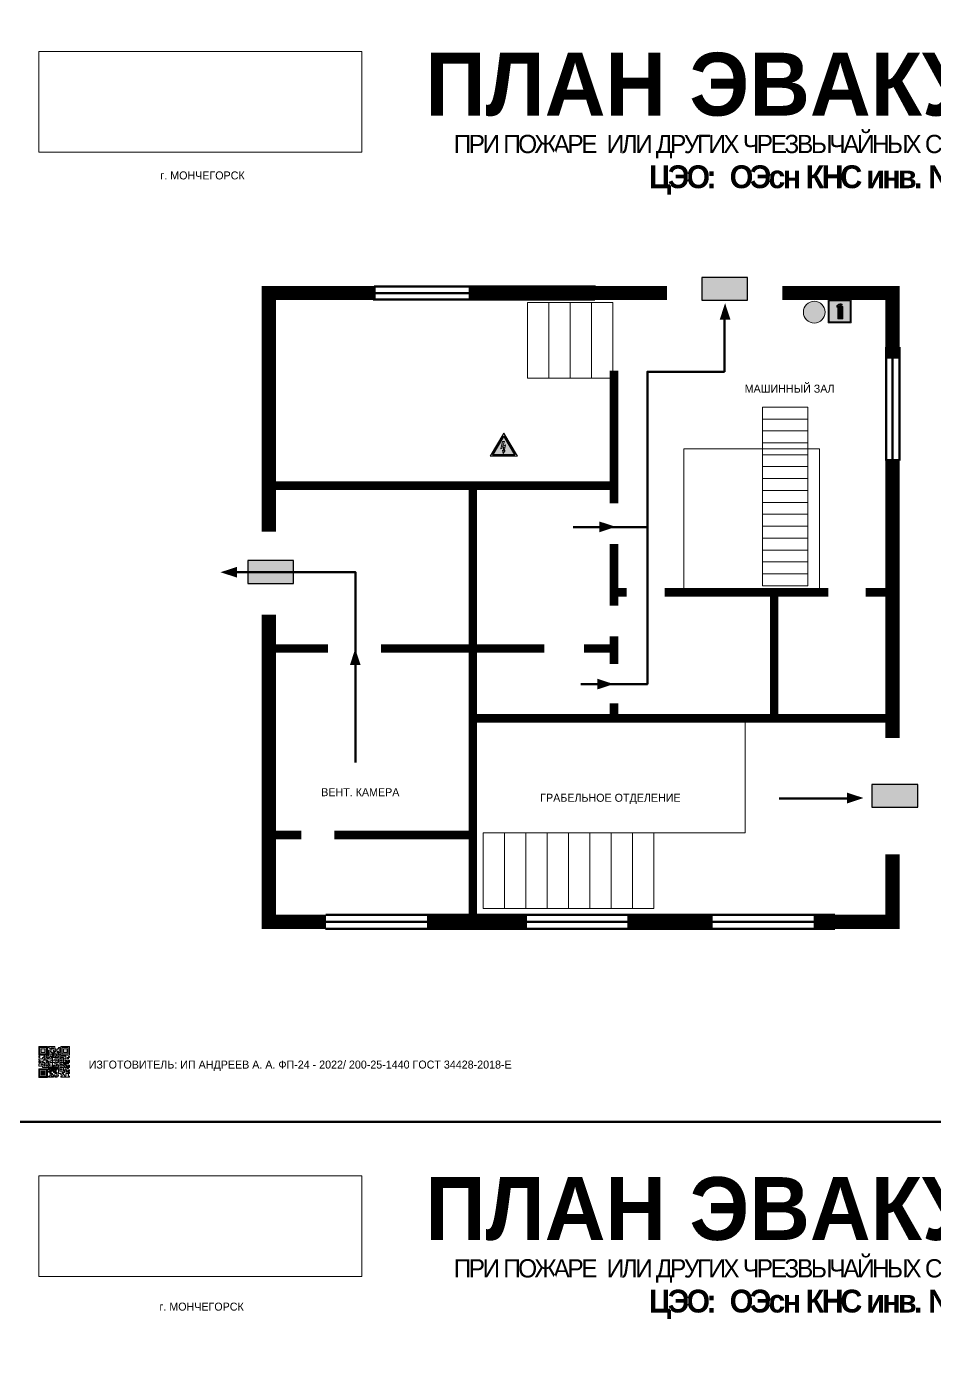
# Model space of a CAD drawing. Header units: millimetres. Extents: x 13114 to 67229, y 22859 to 38520.
# Drawn here: x 21062.5 to 21380.4, y 25382.5 to 25845.2 of the extents above; entities that cross this region are included whole.
import ezdxf

# ---------------------------------------------------------------- set-up
doc = ezdxf.new("R2010")
doc.units = ezdxf.units.MM
doc.layers.add('План_Штампы', color=7, linetype='Continuous')
doc.styles.add('обычный', font='arial.ttf')
picture_1 = doc.add_image_def('image1.jpg', size_in_pixel=(337, 105))

# ---------------------------------------------------------------- blocks, each defined once
blk = doc.blocks.new('QR')
at = {"lineweight": 0}
h = blk.add_hatch(color=256, dxfattribs=at)
h.dxf.hatch_style = 1
h.paths.add_polyline_path([(9241.16, 2687.38), (9242.01, 2687.38), (9242.01, 2687.83), (9241.59, 2687.83), (9241.59, 2688.68), (9239.45, 2688.68), (9239.45, 2688.25), (9239.86, 2688.25), (9239.86, 2687.83), (9240.29, 2687.83), (9240.29, 2688.25), (9241.16, 2688.25), (9241.16, 2687.83), (9240.29, 2687.83), (9240.29, 2687.38), (9239.45, 2687.38), (9239.45, 2685.22), (9238.57, 2685.22), (9238.57, 2684.8), (9239.02, 2684.8), (9239.02, 2684.37), (9238.13, 2684.37), (9238.13, 2683.92), (9239.02, 2683.92), (9239.02, 2683.5), (9239.44, 2683.5), (9239.44, 2682.64), (9239.87, 2682.64), (9239.87, 2682.18), (9239.44, 2682.18), (9239.44, 2682.64), (9238.13, 2682.64), (9238.13, 2681.76), (9237.71, 2681.76), (9237.71, 2682.64), (9238.13, 2682.64), (9238.13, 2683.07), (9237.27, 2683.07), (9237.27, 2683.51), (9237.71, 2683.51), (9237.71, 2684.37), (9238.13, 2684.37), (9238.13, 2685.22), (9237.71, 2685.22), (9237.71, 2684.8), (9237.28, 2684.8), (9237.28, 2684.38), (9235.98, 2684.38), (9235.98, 2683.92), (9236.4, 2683.92), (9236.4, 2683.49), (9236.84, 2683.49), (9236.84, 2683.07), (9236.4, 2683.07), (9236.4, 2682.64), (9235.98, 2682.64), (9235.98, 2681.76), (9237.29, 2681.76), (9237.29, 2681.33), (9239.43, 2681.33), (9239.43, 2681.76), (9240.74, 2681.76), (9240.74, 2683.05), (9239.87, 2683.05), (9239.87, 2683.5), (9240.29, 2683.5), (9240.29, 2683.91), (9240.74, 2683.91), (9240.74, 2684.81), (9240.29, 2684.81), (9240.29, 2684.79), (9240.29, 2684.37), (9239.45, 2684.37), (9239.45, 2684.8), (9239.87, 2684.8), (9239.87, 2685.21), (9240.74, 2685.21), (9240.74, 2686.1), (9240.29, 2686.1), (9240.29, 2685.64), (9239.86, 2685.64), (9239.86, 2686.95), (9240.29, 2686.95), (9240.29, 2686.52), (9240.74, 2686.52), (9240.74, 2686.1), (9241.16, 2686.1), (9241.16, 2686.53), (9241.59, 2686.53), (9241.59, 2686.1), (9242.02, 2686.1), (9242.02, 2685.21), (9241.59, 2685.21), (9241.59, 2686.1), (9241.16, 2686.1), (9241.16, 2685.21), (9240.74, 2685.21), (9240.74, 2684.81), (9242.89, 2684.81), (9242.89, 2685.22), (9242.47, 2685.22), (9242.47, 2686.11), (9242.89, 2686.11), (9242.89, 2686.52), (9242.46, 2686.52), (9242.46, 2686.95), (9242.89, 2686.95), (9242.89, 2686.52), (9243.32, 2686.52), (9243.32, 2688.26), (9242.9, 2688.26), (9242.9, 2687.83), (9242.47, 2687.83), (9242.47, 2687.38), (9242.01, 2687.38), (9242.01, 2686.94), (9241.16, 2686.94)])
h.paths.add_polyline_path([(9239.02, 2682.18), (9239.02, 2681.76), (9238.54, 2681.76), (9238.54, 2682.18)], flags=16)
h.paths.add_polyline_path([(9237.27, 2682.65), (9237.27, 2682.19), (9236.83, 2682.19), (9236.83, 2682.65)], flags=16)
h = blk.add_hatch(color=256, dxfattribs=at)
h.dxf.hatch_style = 1
h.paths.add_polyline_path([(9238.15, 2687.83), (9236.83, 2687.83), (9236.83, 2686.52), (9238.15, 2686.52)], flags=0)
h.paths.add_polyline_path([(9239.01, 2685.65), (9239.01, 2688.68), (9235.98, 2688.68), (9235.98, 2685.65)])
h.paths.add_polyline_path([(9236.41, 2686.1), (9236.41, 2688.26), (9238.56, 2688.26), (9238.56, 2686.1)], flags=16)
h.paths.add_polyline_path([(9236.83, 2686.52), (9236.83, 2687.83), (9238.15, 2687.83), (9238.15, 2686.52)], flags=0)
h = blk.add_hatch(color=256, dxfattribs=at)
h.dxf.hatch_style = 1
h.paths.add_polyline_path([(9238.15, 2686.52), (9238.15, 2687.83), (9236.83, 2687.83), (9236.83, 2686.52)])
h.paths.add_polyline_path([(9245.91, 2686.52), (9245.91, 2687.83), (9244.59, 2687.83), (9244.59, 2686.52)], flags=0)
h.paths.add_polyline_path([(9246.77, 2685.65), (9246.77, 2688.68), (9243.74, 2688.68), (9243.74, 2685.65)])
h.paths.add_polyline_path([(9244.17, 2686.1), (9244.17, 2688.26), (9246.32, 2688.26), (9246.32, 2686.1)], flags=16)
h.paths.add_polyline_path([(9244.59, 2686.52), (9244.59, 2687.83), (9245.91, 2687.83), (9245.91, 2686.52)], flags=0)
h = blk.add_hatch(color=256, dxfattribs=at)
h.dxf.hatch_style = 1
h.paths.add_polyline_path([(9243.32, 2686.11), (9242.89, 2686.11), (9242.89, 2685.64), (9243.32, 2685.64)])
h.paths.add_polyline_path([(9239.02, 2683.07), (9239.02, 2683.5), (9238.56, 2683.5), (9238.56, 2683.07)])
h.paths.add_polyline_path([(9236.4, 2684.8), (9236.4, 2685.22), (9235.98, 2685.22), (9235.98, 2684.8)])
h.paths.add_polyline_path([(9236.4, 2683.07), (9236.4, 2683.49), (9235.98, 2683.49), (9235.98, 2683.07)])
h = blk.add_hatch(color=256, dxfattribs=at)
h.dxf.hatch_style = 1
h.paths.add_polyline_path([(9240.75, 2681.76), (9240.75, 2681.35), (9241.17, 2681.35), (9241.17, 2681.76)])
h.paths.add_polyline_path([(9241.6, 2682.18), (9241.17, 2682.18), (9241.17, 2681.76), (9241.6, 2681.76)])
h.paths.add_polyline_path([(9242.47, 2681.34), (9242.47, 2682.19), (9242.02, 2682.19), (9242.02, 2681.76), (9241.6, 2681.76), (9241.6, 2681.34)])
h.paths.add_polyline_path([(9239.87, 2678.3), (9239.44, 2678.3), (9239.44, 2677.89), (9241.17, 2677.89), (9241.17, 2678.3), (9240.28, 2678.3), (9240.28, 2678.73), (9239.87, 2678.73)])
h.paths.add_polyline_path([(9240.75, 2678.73), (9240.75, 2679.19), (9240.28, 2679.19), (9240.28, 2678.73)])
h.paths.add_polyline_path([(9241.6, 2678.73), (9241.17, 2678.73), (9241.17, 2678.3), (9241.6, 2678.3)])
h.paths.add_polyline_path([(9242.02, 2678.3), (9241.6, 2678.3), (9241.6, 2677.89), (9242.48, 2677.89), (9242.48, 2678.31), (9242.9, 2678.31), (9242.9, 2678.73), (9242.02, 2678.73)])
h.paths.add_polyline_path([(9246.36, 2684.37), (9246.36, 2684.79), (9245.93, 2684.79), (9245.93, 2684.37)])
h.paths.add_polyline_path([(9246.78, 2685.2), (9246.36, 2685.2), (9246.36, 2684.79), (9246.78, 2684.79)])
h.paths.add_polyline_path([(9245.91, 2687.83), (9244.59, 2687.83), (9244.59, 2686.52), (9245.91, 2686.52)])
h = blk.add_hatch(color=256, dxfattribs=at)
h.dxf.hatch_style = 1
h.paths.add_polyline_path([(9243.32, 2682.64), (9243.32, 2683.07), (9244.62, 2683.07), (9244.62, 2684.37), (9243.74, 2684.37), (9243.74, 2684.8), (9244.62, 2684.8), (9244.62, 2684.37), (9245.48, 2684.37), (9245.48, 2685.22), (9243.32, 2685.22), (9243.32, 2683.5), (9242.89, 2683.5), (9242.89, 2683.06), (9242.01, 2683.06), (9242.01, 2683.91), (9242.47, 2683.91), (9242.47, 2683.5), (9242.89, 2683.5), (9242.89, 2684.38), (9241.59, 2684.38), (9241.59, 2683.91), (9240.74, 2683.91), (9240.74, 2683.05), (9241.59, 2683.05), (9241.59, 2682.64), (9242.47, 2682.64), (9242.47, 2682.19), (9242.91, 2682.19), (9242.91, 2681.34), (9242.48, 2681.34), (9242.48, 2680.91), (9242.91, 2680.91), (9242.91, 2679.17), (9243.75, 2679.17), (9243.75, 2678.73), (9244.2, 2678.73), (9244.2, 2678.3), (9243.75, 2678.3), (9243.75, 2677.88), (9246.78, 2677.88), (9246.78, 2678.3), (9246.35, 2678.3), (9246.35, 2679.19), (9245.48, 2679.19), (9245.48, 2678.31), (9245.05, 2678.31), (9245.05, 2678.73), (9244.62, 2678.73), (9244.62, 2679.19), (9244.2, 2679.19), (9244.2, 2679.61), (9245.05, 2679.61), (9245.05, 2680.46), (9245.48, 2680.46), (9245.48, 2681.34), (9245.04, 2681.34), (9245.04, 2681.76), (9244.63, 2681.76), (9244.63, 2682.19), (9244.21, 2682.19), (9244.21, 2681.76), (9243.32, 2681.76), (9243.32, 2682.19), (9244.21, 2682.19), (9244.21, 2682.64)])
h.paths.add_polyline_path([(9243.75, 2683.49), (9243.75, 2683.92), (9244.21, 2683.92), (9244.21, 2683.49)], flags=16)
h.paths.add_polyline_path([(9243.32, 2681.34), (9244.63, 2681.34), (9244.63, 2680.04), (9243.32, 2680.04)], flags=16)
h.paths.add_polyline_path([(9243.76, 2680.89), (9244.18, 2680.89), (9244.18, 2680.48), (9243.76, 2680.48)], flags=0)
h = blk.add_hatch(color=256, dxfattribs=at)
h.dxf.hatch_style = 1
h.paths.add_polyline_path([(9246.36, 2683.07), (9246.78, 2683.07), (9246.78, 2683.92), (9246.36, 2683.92), (9246.36, 2683.49), (9245.92, 2683.49), (9245.92, 2683.92), (9245.06, 2683.92), (9245.06, 2683.49), (9245.48, 2683.49), (9245.48, 2683.07), (9244.62, 2683.07), (9244.62, 2682.65), (9245.05, 2682.65), (9245.05, 2682.18), (9245.48, 2682.18), (9245.48, 2682.65), (9246.36, 2682.65)])
h.paths.add_polyline_path([(9246.78, 2682.18), (9246.36, 2682.18), (9246.36, 2681.75), (9245.92, 2681.75), (9245.92, 2682.18), (9245.48, 2682.18), (9245.48, 2681.34), (9245.48, 2681.34), (9245.94, 2681.34), (9245.94, 2680.91), (9246.36, 2680.91), (9246.36, 2681.34), (9246.78, 2681.34)])
h = blk.add_hatch(color=256, dxfattribs=at)
h.dxf.hatch_style = 1
h.paths.add_polyline_path([(9235.98, 2680.9), (9235.98, 2677.86), (9239.02, 2677.86), (9239.02, 2680.9)])
h.paths.add_polyline_path([(9238.57, 2680.48), (9238.57, 2678.32), (9236.41, 2678.32), (9236.41, 2680.48)], flags=16)
h.paths.add_polyline_path([(9238.15, 2680.05), (9238.15, 2678.74), (9236.83, 2678.74), (9236.83, 2680.05)], flags=0)
h = blk.add_hatch(color=256, dxfattribs=at)
h.dxf.hatch_style = 1
h.paths.add_polyline_path([(9238.15, 2680.05), (9236.83, 2680.05), (9236.83, 2678.74), (9238.15, 2678.74)])
h = blk.add_hatch(color=256, dxfattribs=at)
h.dxf.hatch_style = 1
h.paths.add_polyline_path([(9242.02, 2680.46), (9242.48, 2680.46), (9242.48, 2680.91), (9241.58, 2680.91), (9241.58, 2681.35), (9241.17, 2681.35), (9241.17, 2680.91), (9240.75, 2680.91), (9240.75, 2681.33), (9239.43, 2681.33), (9239.43, 2680.46), (9239.86, 2680.46), (9239.86, 2680.92), (9240.3, 2680.92), (9240.3, 2680.46), (9239.86, 2680.46), (9239.86, 2680.04), (9239.44, 2680.04), (9239.44, 2679.62), (9239.86, 2679.62), (9239.86, 2679.19), (9240.29, 2679.19), (9240.29, 2680.03), (9241.18, 2680.03), (9241.18, 2680.47), (9241.6, 2680.47), (9241.6, 2680.03), (9241.18, 2680.03), (9241.18, 2679.61), (9241.6, 2679.61), (9241.6, 2679.19), (9242.47, 2679.19), (9242.47, 2679.6), (9242.02, 2679.6)])
h = blk.add_hatch(color=256, dxfattribs=at)
h.dxf.hatch_style = 1
h.paths.add_polyline_path([(9244.18, 2680.48), (9244.18, 2680.89), (9243.76, 2680.89), (9243.76, 2680.48)])
h = blk.add_hatch(color=256, dxfattribs=at)
h.dxf.hatch_style = 1
h.paths.add_polyline_path([(9245.93, 2680.04), (9245.93, 2680.46), (9245.48, 2680.46), (9245.48, 2679.62), (9246.35, 2679.62), (9246.35, 2680.04)])
h.paths.add_polyline_path([(9246.78, 2680.04), (9246.78, 2680.46), (9246.35, 2680.46), (9246.35, 2680.04)])
h.paths.add_polyline_path([(9246.78, 2679.18), (9246.78, 2679.62), (9246.35, 2679.62), (9246.35, 2679.18)])
for points in [[(9237.71, 2685.22), (9238.13, 2685.22), (9238.13, 2684.37), (9237.71, 2684.37), (9237.71, 2683.51), (9237.27, 2683.51), (9237.27, 2683.07), (9238.13, 2683.07), (9238.13, 2682.64), (9237.71, 2682.64), (9237.71, 2681.76), (9238.13, 2681.76), (9238.13, 2682.64), (9239.44, 2682.64), (9239.44, 2683.5), (9239.02, 2683.5), (9239.02, 2683.07), (9238.56, 2683.07), (9238.56, 2683.5), (9239.02, 2683.5), (9239.02, 2683.92), (9238.13, 2683.92), (9238.13, 2684.37), (9239.02, 2684.37), (9239.02, 2684.8), (9238.57, 2684.8), (9238.57, 2685.22), (9239.45, 2685.22), (9239.45, 2687.38), (9240.29, 2687.38), (9240.29, 2687.83), (9239.86, 2687.83), (9239.86, 2688.25), (9239.45, 2688.25), (9239.45, 2688.68), (9241.59, 2688.68), (9241.59, 2687.83), (9242.01, 2687.83), (9242.01, 2687.38), (9242.47, 2687.38), (9242.47, 2687.83), (9242.9, 2687.83), (9242.9, 2688.26), (9243.32, 2688.26), (9243.32, 2686.52), (9242.89, 2686.52), (9242.89, 2686.11), (9243.32, 2686.11), (9243.32, 2685.64), (9242.89, 2685.64), (9242.89, 2686.11), (9242.47, 2686.11), (9242.47, 2685.22), (9242.89, 2685.22), (9242.89, 2684.81), (9240.74, 2684.81), (9240.74, 2683.91), (9241.59, 2683.91), (9241.59, 2684.38), (9242.89, 2684.38), (9242.89, 2683.5), (9242.47, 2683.5), (9242.47, 2683.91), (9242.01, 2683.91), (9242.01, 2683.06), (9242.89, 2683.06), (9242.89, 2683.5), (9243.32, 2683.5), (9243.32, 2685.22), (9245.48, 2685.22), (9245.48, 2684.37), (9244.62, 2684.37), (9244.62, 2683.07), (9245.48, 2683.07), (9245.48, 2683.49), (9245.06, 2683.49), (9245.06, 2683.92), (9245.92, 2683.92), (9245.92, 2683.49), (9246.36, 2683.49), (9246.36, 2683.92), (9246.78, 2683.92), (9246.78, 2683.07), (9246.36, 2683.07), (9246.36, 2682.65), (9245.48, 2682.65), (9245.48, 2682.18), (9245.92, 2682.18), (9245.92, 2681.75), (9246.36, 2681.75), (9246.36, 2682.18), (9246.78, 2682.18), (9246.78, 2681.34), (9246.36, 2681.34), (9246.36, 2680.91), (9245.94, 2680.91), (9245.94, 2681.34), (9245.48, 2681.34), (9245.48, 2680.46), (9245.93, 2680.46), (9245.93, 2680.04), (9246.35, 2680.04), (9246.35, 2680.46), (9246.78, 2680.46), (9246.78, 2680.04), (9246.78, 2680.04), (9246.35, 2680.04), (9246.35, 2679.62), (9246.78, 2679.62), (9246.78, 2679.18), (9246.35, 2679.18), (9246.35, 2678.3), (9246.78, 2678.3), (9246.78, 2677.88), (9243.75, 2677.88), (9243.75, 2678.3), (9244.2, 2678.3), (9244.2, 2678.73), (9243.75, 2678.73), (9243.75, 2679.17), (9242.91, 2679.17), (9242.91, 2680.91), (9242.48, 2680.91), (9242.48, 2680.46), (9242.02, 2680.46), (9242.02, 2679.6), (9242.47, 2679.6), (9242.47, 2679.19), (9241.6, 2679.19), (9241.6, 2679.61), (9241.18, 2679.61), (9241.18, 2680.03), (9240.29, 2680.03), (9240.29, 2679.19), (9240.75, 2679.19), (9240.75, 2678.73), (9240.28, 2678.73), (9240.28, 2678.3), (9241.17, 2678.3), (9241.17, 2678.73), (9241.6, 2678.73), (9241.6, 2678.3), (9242.02, 2678.3), (9242.02, 2678.73), (9242.9, 2678.73), (9242.9, 2678.31), (9242.48, 2678.31), (9242.48, 2677.89), (9241.6, 2677.89), (9241.6, 2678.3), (9241.17, 2678.3), (9241.17, 2677.89), (9239.44, 2677.89), (9239.44, 2678.3), (9239.87, 2678.3), (9239.87, 2678.73), (9240.28, 2678.73), (9240.28, 2679.19), (9240.29, 2679.19), (9239.86, 2679.19), (9239.86, 2679.62), (9239.44, 2679.62), (9239.44, 2680.04), (9239.86, 2680.04), (9239.86, 2680.46), (9239.43, 2680.46), (9239.43, 2681.33), (9237.29, 2681.33), (9237.29, 2681.76), (9235.98, 2681.76), (9235.98, 2682.64), (9236.4, 2682.64), (9236.4, 2683.07), (9235.98, 2683.07), (9235.98, 2683.49), (9236.4, 2683.49), (9236.4, 2683.92), (9235.98, 2683.92), (9235.98, 2684.38), (9237.28, 2684.38), (9237.28, 2684.8), (9237.71, 2684.8), (9237.71, 2685.22), (9237.92, 2685.22)], [(9240.74, 2685.21), (9239.87, 2685.21), (9239.87, 2684.8), (9239.45, 2684.8), (9239.45, 2684.37), (9240.29, 2684.37), (9240.29, 2684.79), (9240.29, 2684.81), (9240.74, 2684.81), (9240.74, 2685.21), (9239.87, 2685.21)], [(9240.74, 2686.1), (9240.74, 2686.52), (9240.29, 2686.52), (9240.29, 2686.95), (9239.86, 2686.95), (9239.86, 2685.64), (9240.29, 2685.64), (9240.29, 2686.1), (9240.74, 2686.1), (9240.74, 2686.52)], [(9240.74, 2683.91), (9240.29, 2683.91), (9240.29, 2683.5), (9239.87, 2683.5), (9239.87, 2683.05), (9240.74, 2683.05), (9240.74, 2683.91)], [(9244.62, 2684.37), (9244.62, 2684.8), (9243.74, 2684.8), (9243.74, 2684.37), (9244.62, 2684.37)], [(9240.74, 2683.05), (9240.74, 2681.76), (9239.43, 2681.76), (9239.43, 2681.33), (9240.75, 2681.33), (9240.75, 2681.35), (9240.75, 2680.91), (9241.17, 2680.91), (9241.17, 2681.35), (9241.58, 2681.35), (9241.58, 2680.91), (9242.48, 2680.91), (9242.48, 2681.34), (9242.91, 2681.34), (9242.91, 2682.19), (9242.47, 2682.19), (9242.47, 2682.64), (9241.59, 2682.64), (9241.59, 2683.05), (9240.74, 2683.05)], [(9239.86, 2680.46), (9239.86, 2680.92), (9240.3, 2680.92), (9240.3, 2680.46), (9239.86, 2680.46)], [(9241.6, 2681.76), (9242.02, 2681.76), (9242.02, 2682.19), (9242.47, 2682.19), (9242.47, 2681.34), (9241.6, 2681.34), (9241.6, 2681.76)], [(9244.62, 2683.07), (9243.32, 2683.07), (9243.32, 2682.64), (9244.21, 2682.64), (9244.21, 2682.19), (9243.32, 2682.19), (9243.32, 2681.76), (9244.21, 2681.76), (9244.21, 2682.19), (9244.63, 2682.19), (9244.63, 2681.76), (9245.04, 2681.76), (9245.04, 2681.34), (9245.48, 2681.34)], [(9245.48, 2680.46), (9245.05, 2680.46), (9245.05, 2679.61), (9244.2, 2679.61), (9244.2, 2679.19), (9244.62, 2679.19), (9244.62, 2678.73), (9245.05, 2678.73), (9245.05, 2678.31), (9245.48, 2678.31), (9245.48, 2679.19), (9246.35, 2679.19), (9246.35, 2679.07)], [(9245.48, 2682.18), (9245.05, 2682.18), (9245.05, 2682.65), (9244.62, 2682.65), (9244.62, 2683.07)], [(9245.48, 2682.18), (9245.48, 2681.34)], [(9246.35, 2679.62), (9245.48, 2679.62), (9245.48, 2680.46)], [(9245.48, 2680.46), (9245.48, 2679.62), (9246.35, 2679.62), (9246.35, 2680.04), (9245.93, 2680.04), (9245.93, 2680.46), (9245.48, 2680.46), (9245.48, 2679.62)], [(9246.35, 2679.62), (9246.35, 2679.18)]]:
    blk.add_lwpolyline(points, dxfattribs=at)
for points in [[(9235.98, 2685.65), (9239.01, 2685.65), (9239.01, 2688.68), (9235.98, 2688.68)], [(9243.74, 2685.65), (9246.77, 2685.65), (9246.77, 2688.68), (9243.74, 2688.68)], [(9235.98, 2684.8), (9236.4, 2684.8), (9236.4, 2685.22), (9235.98, 2685.22)], [(9236.41, 2688.26), (9238.56, 2688.26), (9238.56, 2686.1), (9236.41, 2686.1)], [(9236.83, 2687.83), (9238.15, 2687.83), (9238.15, 2686.52), (9236.83, 2686.52)], [(9240.29, 2687.83), (9241.16, 2687.83), (9241.16, 2688.25), (9240.29, 2688.25)], [(9240.29, 2688.25), (9241.16, 2688.25), (9241.16, 2687.83), (9240.29, 2687.83)], [(9241.16, 2686.1), (9240.74, 2686.1), (9240.74, 2685.21), (9241.16, 2685.21)], [(9242.01, 2687.38), (9241.16, 2687.38), (9241.16, 2686.94), (9242.01, 2686.94)], [(9241.16, 2687.38), (9242.01, 2687.38), (9242.01, 2686.94), (9241.16, 2686.94)], [(9241.16, 2686.53), (9241.59, 2686.53), (9241.59, 2686.1), (9241.16, 2686.1)], [(9241.59, 2686.1), (9242.02, 2686.1), (9242.02, 2685.21), (9241.59, 2685.21)], [(9242.89, 2686.52), (9242.46, 2686.52), (9242.46, 2686.95), (9242.89, 2686.95)], [(9243.75, 2683.92), (9244.21, 2683.92), (9244.21, 2683.49), (9243.75, 2683.49)], [(9244.17, 2688.26), (9246.32, 2688.26), (9246.32, 2686.1), (9244.17, 2686.1)], [(9244.59, 2687.83), (9245.91, 2687.83), (9245.91, 2686.52), (9244.59, 2686.52)], [(9245.93, 2684.79), (9246.36, 2684.79), (9246.36, 2684.37), (9245.93, 2684.37)], [(9246.36, 2685.2), (9246.78, 2685.2), (9246.78, 2684.79), (9246.36, 2684.79)], [(9235.98, 2677.86), (9239.02, 2677.86), (9239.02, 2680.9), (9235.98, 2680.9)], [(9236.4, 2683.07), (9236.84, 2683.07), (9236.84, 2683.49), (9236.4, 2683.49)], [(9236.41, 2680.48), (9238.57, 2680.48), (9238.57, 2678.32), (9236.41, 2678.32)], [(9236.83, 2682.19), (9237.27, 2682.19), (9237.27, 2682.65), (9236.83, 2682.65)], [(9236.83, 2680.05), (9238.15, 2680.05), (9238.15, 2678.74), (9236.83, 2678.74)], [(9238.54, 2682.18), (9239.02, 2682.18), (9239.02, 2681.76), (9238.54, 2681.76)], [(9239.44, 2682.64), (9239.87, 2682.64), (9239.87, 2682.18), (9239.44, 2682.18)], [(9240.75, 2681.76), (9241.17, 2681.76), (9241.17, 2681.35), (9240.75, 2681.35)], [(9241.17, 2682.18), (9241.6, 2682.18), (9241.6, 2681.76), (9241.17, 2681.76)], [(9241.18, 2680.03), (9241.6, 2680.03), (9241.6, 2680.47), (9241.18, 2680.47)], [(9243.32, 2680.04), (9244.63, 2680.04), (9244.63, 2681.34), (9243.32, 2681.34)], [(9243.76, 2680.89), (9244.18, 2680.89), (9244.18, 2680.48), (9243.76, 2680.48)]]:
    blk.add_lwpolyline(points, close=True, dxfattribs=at)
blk = doc.blocks.new('A$C7B4425F7')
at = {"true_color": 0xffffff}
blk.add_hatch(color=7, dxfattribs=at).paths.add_polyline_path([(0, 0), (-16, 0), (-16, -8), (0, -8)])
h = blk.add_hatch(color=126)
h.paths.add_polyline_path([(-0.2, -0.2), (-15.8, -0.2), (-15.8, -7.8), (-0.2, -7.8)])
h.paths.add_polyline_path([(-11.76, -2.03), (-11.76, -3.66), (-11.17, -3.66, -0.568275), (-11.17, -6.18), (-12.58, -6.18), (-12.58, -2.03)], flags=16)
h.paths.add_polyline_path([(-13.33, -4.12, -0.495768), (-13.59, -6.18), (-15.03, -6.18), (-15.03, -2.03), (-13.59, -2.03, -0.487973)], flags=16)
h.paths.add_polyline_path([(-10.25, -2.03), (-9.48, -2.03), (-9.48, -6.18), (-10.25, -6.18)], flags=16)
h.paths.add_polyline_path([(-13.84, -3.69), (-14.24, -3.69), (-14.24, -3.03), (-13.9, -3.03, -0.692621)], flags=0)
h.paths.add_polyline_path([(-9.15, -2.03), (-8.4, -2.03), (-8.04, -3.07), (-7.68, -2.03), (-6.93, -2.03), (-7.64, -4.1), (-6.93, -6.18), (-7.68, -6.18), (-8.04, -5.14), (-8.4, -6.18), (-9.15, -6.18), (-8.44, -4.1)], flags=16)
h.paths.add_polyline_path([(-11.76, -4.46), (-11.42, -4.46, -0.692621), (-11.36, -5.12), (-11.76, -5.12)], flags=0)
h.paths.add_polyline_path([(-13.9, -5.2), (-14.24, -5.2), (-14.24, -4.55), (-13.84, -4.55, -0.708038)], flags=0)
edge = h.paths.add_edge_path(flags=16)
edge.add_ellipse((-5.51, -4.08), major_axis=(0, 2.05), ratio=0.586184, start_angle=0, end_angle=360)
edge = h.paths.add_edge_path(flags=0)
edge.add_ellipse((-5.51, -4.08), major_axis=(0, 1.14), ratio=0.454828, start_angle=0, end_angle=360)
h.paths.add_polyline_path([(-4.13, -4.96, 0.377264), (-3.48, -4.52, 0.0555), (-3.16, -2.03), (-1.66, -2.03), (-1.66, -4.96), (-0.96, -4.96), (-0.96, -7.01), (-1.75, -7.01), (-1.75, -6.18), (-3.3, -6.18), (-3.3, -7.02), (-4.13, -7.02)], flags=16)
h.paths.add_polyline_path([(-2.73, -2.91), (-2.28, -2.91), (-2.28, -4.96), (-3.05, -4.96, 0.079136)], flags=0)
at = {"color": 126}
blk.add_lwpolyline([(-16, -8), (0, -8), (0, 0), (-16, 0)], close=True, dxfattribs=at)
blk = doc.blocks.new('A$C7B8C2D5B')
at = {"lineweight": 0}
h = blk.add_hatch(color=5, dxfattribs=at)
h.dxf.hatch_style = 1
h.paths.add_polyline_path([(1.4, -3.02, 1), (-2.11, -3.02, 1)])
at = {"color": 5, "lineweight": 0}
blk.add_circle((-0.36, -3.02), 1.75, dxfattribs=at)
blk = doc.blocks.new('A$C3AD82952')
at = {"true_color": 0xf5f5ff}
h = blk.add_hatch(color=7, dxfattribs=at)
h.dxf.hatch_style = 1
h.paths.add_polyline_path([(8.21, 8.73, 0.414214), (7.89, 9.05), (7.22, 9.05), (7.22, 9.92), (7.59, 9.92, 1), (7.57, 10.36), (7.22, 10.36), (7.22, 10.6), (6.43, 10.6), (6.43, 10.36), (6.01, 10.36), (4.74, 9.59), (4.74, 8.69), (4.98, 8.73), (4.98, 9.26), (6.12, 9.91), (6.43, 9.91), (6.43, 9.05), (5.76, 9.05, 0.414214), (5.44, 8.73), (5.44, 2.2), (8.21, 2.2)], flags=0)
h.paths.add_polyline_path([(12.8, 12.8), (0, 12.8), (0, 0), (12.8, 0)])
h.paths.add_polyline_path([(0.51, 12.29), (12.29, 12.29), (12.29, 0.51), (0.51, 0.51)], flags=16)
h.paths.add_polyline_path([(4.74, 9.59), (6.01, 10.36), (6.43, 10.36), (6.43, 10.6), (7.22, 10.6), (7.22, 10.36), (7.59, 10.36, -0.94586), (7.59, 9.92), (7.22, 9.92), (7.22, 9.05), (7.89, 9.05, -0.414214), (8.21, 8.73), (8.21, 2.2), (5.44, 2.2), (5.44, 8.73, -0.414214), (5.76, 9.05), (6.43, 9.05), (6.43, 9.91), (6.12, 9.91), (4.98, 9.26), (4.98, 8.73), (4.74, 8.69)], flags=0)
h = blk.add_hatch(color=242)
h.dxf.hatch_style = 1
h.paths.add_polyline_path([(12.29, 12.29), (0.51, 12.29), (0.51, 0.51), (12.29, 0.51)])
h.paths.add_polyline_path([(4.74, 8.69), (4.74, 9.59), (6.01, 10.36), (6.43, 10.36), (6.43, 10.6), (7.22, 10.6), (7.22, 10.36), (7.59, 10.36, -0.94586), (7.59, 9.92), (7.22, 9.92), (7.22, 9.05), (7.89, 9.05, -0.414214), (8.21, 8.73), (8.21, 2.2), (5.44, 2.2), (5.44, 8.73, -0.414214), (5.76, 9.05), (6.43, 9.05), (6.43, 9.91), (6.12, 9.91), (4.98, 9.26), (4.98, 8.73)], flags=16)
h = blk.add_hatch(color=7, dxfattribs=at)
h.dxf.hatch_style = 1
h.paths.add_polyline_path([(8.21, 8.73, 0.414214), (7.89, 9.05), (7.22, 9.05), (7.22, 9.92), (7.59, 9.92, 1), (7.57, 10.36), (7.22, 10.36), (7.22, 10.6), (6.43, 10.6), (6.43, 10.36), (6.01, 10.36), (4.74, 9.59), (4.74, 8.69), (4.98, 8.73), (4.98, 9.26), (6.12, 9.91), (6.43, 9.91), (6.43, 9.05), (5.76, 9.05, 0.414214), (5.44, 8.73), (5.44, 2.2), (8.21, 2.2)])
at = {"color": 242, "lineweight": 5}
for p, q in [((0, 0), (0, 12.8)), ((0, 12.8), (12.8, 12.8)), ((6.01, 10.36), (4.74, 9.59)), ((4.74, 9.59), (4.74, 8.69)), ((4.74, 8.69), (4.98, 8.73)), ((4.98, 9.26), (6.12, 9.91)), ((4.98, 8.73), (4.98, 9.26)), ((5.44, 2.2), (5.44, 8.73)), ((5.76, 9.05), (6.43, 9.05)), ((6.01, 10.36), (6.43, 10.36)), ((6.12, 9.91), (6.43, 9.91)), ((7.22, 10.6), (6.43, 10.6)), ((6.43, 10.6), (6.43, 10.36)), ((6.43, 9.91), (6.43, 9.05)), ((7.22, 10.36), (7.22, 10.6)), ((7.59, 10.36), (7.22, 10.36)), ((7.22, 9.05), (7.22, 9.92)), ((7.59, 9.92), (7.22, 9.92)), ((7.89, 9.05), (7.22, 9.05)), ((8.21, 2.2), (8.21, 8.73)), ((12.8, 0), (12.8, 12.8)), ((0, 0), (12.8, 0)), ((5.44, 2.2), (8.21, 2.2))]:
    blk.add_line(p, q, dxfattribs=at)
blk.add_lwpolyline([(0.51, 12.29), (12.29, 12.29), (12.29, 0.51), (0.51, 0.51)], close=True, dxfattribs=at)
for centre, radius, start, end in [((5.76, 8.73), 0.32, 90, 180), ((7.58, 10.14), 0.223, 273.18746, 86.81254), ((7.89, 8.73), 0.32, 0, 90)]:
    blk.add_arc(centre, radius, start, end, dxfattribs=at)
blk = doc.blocks.new('A$C3E6D3DDE')
at = {"lineweight": 5}
h = blk.add_hatch(color=40, dxfattribs=at)
h.paths.add_polyline_path([(24.1, 1.45), (16.46, -11.35), (31.74, -11.35)])
h.paths.add_polyline_path([(24.09, -0.46), (30.03, -10.41), (18.14, -10.41)], flags=16)
h.paths.add_polyline_path([(24.54, -3.08), (23.41, -6.02), (25.13, -5.01), (24.33, -8.5), (24.82, -8.27), (23.79, -9.86), (23.4, -8.04), (23.8, -8.43), (24.04, -6.29), (22.39, -7.25), (23.44, -3.08)], flags=0)
h = blk.add_hatch(color=256, dxfattribs=at)
h.paths.add_polyline_path([(24.37, 0.03, 0.567511), (23.82, 0.03), (17.59, -10.4, 0.582454), (17.86, -10.88), (30.32, -10.88, 0.582149), (30.6, -10.4)])
h.paths.add_polyline_path([(24.09, -0.46), (18.14, -10.41), (30.03, -10.41)], flags=16)
h.paths.add_polyline_path([(24.54, -3.08), (23.41, -6.02), (25.13, -5.01), (24.33, -8.5), (24.82, -8.27), (23.79, -9.86), (23.4, -8.04), (23.8, -8.43), (24.04, -6.29), (22.39, -7.25), (23.44, -3.08)], flags=0)
h = blk.add_hatch(color=40, dxfattribs=at)
h.paths.add_polyline_path([(24.09, -0.46), (18.14, -10.41), (30.03, -10.41)])
h.paths.add_polyline_path([(24.82, -8.27), (23.79, -9.86), (23.4, -8.04), (23.8, -8.43), (24.04, -6.29), (22.39, -7.25), (23.44, -3.08), (24.54, -3.08), (23.41, -6.02), (25.13, -5.01), (24.33, -8.5)], flags=16)
at = {"color": 40, "lineweight": 5}
for p, q in [((16.46, -11.35), (24.1, 1.45)), ((24.1, 1.45), (31.74, -11.35))]:
    blk.add_line(p, q, dxfattribs=at)
at = {"lineweight": 5}
for p, q in [((17.59, -10.4), (23.82, 0.03)), ((24.37, 0.03), (30.6, -10.4)), ((18.14, -10.41), (24.09, -0.46)), ((23.44, -3.08), (22.39, -7.25)), ((22.39, -7.25), (24.04, -6.29)), ((23.41, -6.02), (24.54, -3.08)), ((25.13, -5.01), (23.41, -6.02)), ((24.54, -3.08), (23.44, -3.08)), ((24.04, -6.29), (23.8, -8.43)), ((24.09, -0.46), (30.03, -10.41)), ((24.33, -8.5), (25.13, -5.01)), ((17.86, -10.88), (30.32, -10.88)), ((18.14, -10.41), (30.03, -10.41)), ((23.8, -8.43), (23.4, -8.04)), ((23.4, -8.04), (23.79, -9.86)), ((23.79, -9.86), (24.82, -8.27)), ((24.82, -8.27), (24.33, -8.5))]:
    blk.add_line(p, q, dxfattribs=at)
at = {"color": 50, "lineweight": 5}
blk.add_line((31.74, -11.35), (16.46, -11.35), dxfattribs=at)

msp = doc.modelspace()

# ---------------------------------------------------------------- linework, layer by layer
at = {"color": 6, "lineweight": 100}
for points in [[(21045.35, 25461.92), (21645.35, 25461.92), (21645.35, 25856.92), (21045.35, 25856.92)], [(21045.35, 25066.92), (21645.35, 25066.92), (21645.35, 25461.92), (21045.35, 25461.92)]]:
    msp.add_lwpolyline(points, close=True, dxfattribs=at)
at = {"color": 0, "lineweight": 100}
for points, const_width in [([(21147.36, 25668.36), (21147.36, 25751.94), (21184.79, 25751.94)], 5), ([(21217.33, 25751.94), (21286.74, 25751.94)], 5), ([(21327.09, 25751.94), (21365.7, 25751.94), (21365.7, 25728.96)], 5), ([(21147.24, 25684.49), (21268.18, 25684.49), (21268.18, 25678.31), (21268.18, 25724.78)], 3), ([(21365.7, 25693.84), (21365.7, 25596.22)], 5), ([(21268.18, 25608.39), (21268.18, 25603.12), (21363.55, 25603.12), (21218.81, 25603.12), (21218.81, 25684.49)], 3), ([(21268.18, 25664.13), (21268.18, 25642.53)], 3), ([(21268.18, 25647.18), (21272.67, 25647.18)], 3), ([(21285.99, 25647.18), (21343.27, 25647.18)], 3), ([(21324.27, 25647.18), (21324.27, 25603.12)], 3), ([(21356.31, 25647.18), (21366.8, 25647.18)], 3), ([(21167.36, 25531.83), (21147.36, 25531.83), (21147.36, 25639.4)], 5), ([(21268.18, 25631.79), (21268.18, 25622.12)], 3), ([(21148.12, 25627.52), (21168.12, 25627.52)], 3), ([(21186.7, 25627.52), (21243.87, 25627.52)], 3), ([(21268.18, 25627.52), (21257.67, 25627.52)], 3), ([(21218.81, 25603.12), (21218.81, 25531.4), (21218.81, 25562.22), (21170.3, 25562.22)], 3), ([(21158.71, 25562.22), (21148.24, 25562.22)], 3), ([(21365.7, 25555.47), (21365.7, 25531.83), (21338.07, 25531.83)], 5), ([(21237.76, 25531.83), (21202.7, 25531.83)], 5), ([(21302.73, 25531.83), (21272.83, 25531.83)], 5)]:
    msp.add_lwpolyline(points, dxfattribs=dict(at, const_width=const_width))
for points in [[(21184.26, 25754.26), (21261.79, 25754.26)], [(21184.79, 25751.94), (21262.33, 25751.94)], [(21183.96, 25749.64), (21261.49, 25749.64)], [(21363.44, 25693.29), (21363.44, 25732.96)], [(21365.7, 25693.84), (21365.7, 25733.51)], [(21368.14, 25693.29), (21368.14, 25732.96)], [(21167.29, 25534.27), (21345.57, 25534.27)], [(21167.21, 25529.44), (21345.5, 25529.44)], [(21167.36, 25531.83), (21345.64, 25531.83)]]:
    msp.add_lwpolyline(points, dxfattribs=at)
at = {"color": 0, "lineweight": 0}
for points in [[(21237.94, 25748.66), (21245.41, 25748.66), (21245.41, 25722.17), (21237.94, 25722.17)], [(21245.41, 25748.66), (21252.88, 25748.66), (21252.88, 25722.17), (21245.41, 25722.17)], [(21252.88, 25748.66), (21260.35, 25748.66), (21260.35, 25722.17), (21252.88, 25722.17)], [(21260.35, 25748.66), (21267.82, 25748.66), (21267.82, 25722.17), (21260.35, 25722.17)], [(21320.21, 25707.84), (21336.1, 25707.84), (21336.1, 25712.01), (21320.21, 25712.01)], [(21320.21, 25703.67), (21336.1, 25703.67), (21336.1, 25707.84), (21320.21, 25707.84)], [(21320.21, 25699.51), (21336.1, 25699.51), (21336.1, 25703.67), (21320.21, 25703.67)], [(21320.21, 25695.34), (21336.1, 25695.34), (21336.1, 25699.51), (21320.21, 25699.51)], [(21320.21, 25691.17), (21336.1, 25691.17), (21336.1, 25695.34), (21320.21, 25695.34)], [(21320.21, 25687), (21336.1, 25687), (21336.1, 25691.17), (21320.21, 25691.17)], [(21320.21, 25682.83), (21336.1, 25682.83), (21336.1, 25687), (21320.21, 25687)], [(21320.21, 25678.67), (21336.1, 25678.67), (21336.1, 25682.83), (21320.21, 25682.83)], [(21320.21, 25674.5), (21336.1, 25674.5), (21336.1, 25678.67), (21320.21, 25678.67)], [(21320.21, 25670.33), (21336.1, 25670.33), (21336.1, 25674.5), (21320.21, 25674.5)], [(21320.21, 25666.16), (21336.1, 25666.16), (21336.1, 25670.33), (21320.21, 25670.33)], [(21320.21, 25661.99), (21336.1, 25661.99), (21336.1, 25666.16), (21320.21, 25666.16)], [(21320.21, 25657.82), (21336.1, 25657.82), (21336.1, 25661.99), (21320.21, 25661.99)], [(21320.21, 25653.66), (21336.1, 25653.66), (21336.1, 25657.82), (21320.21, 25657.82)], [(21320.21, 25649.49), (21336.1, 25649.49), (21336.1, 25653.66), (21320.21, 25653.66)], [(21222.37, 25562.97), (21229.84, 25562.97), (21229.84, 25536.48), (21222.37, 25536.48)], [(21229.84, 25562.97), (21237.31, 25562.97), (21237.31, 25536.48), (21229.84, 25536.48)], [(21237.31, 25562.97), (21244.78, 25562.97), (21244.78, 25536.48), (21237.31, 25536.48)], [(21244.78, 25562.97), (21252.25, 25562.97), (21252.25, 25536.48), (21244.78, 25536.48)], [(21252.25, 25562.97), (21259.72, 25562.97), (21259.72, 25536.48), (21252.25, 25536.48)], [(21259.72, 25562.97), (21267.19, 25562.97), (21267.19, 25536.48), (21259.72, 25536.48)], [(21267.19, 25562.97), (21274.66, 25562.97), (21274.66, 25536.48), (21267.19, 25536.48)], [(21274.66, 25562.97), (21282.13, 25562.97), (21282.13, 25536.48), (21274.66, 25536.48)]]:
    msp.add_lwpolyline(points, close=True, dxfattribs=at)
at = {"color": 126, "lineweight": 100, "true_color": 0x008754}
for points in [[(21306.87, 25744.01), (21306.87, 25724.38)], [(21279.89, 25670.02), (21279.89, 25724.38), (21306.87, 25724.38)], [(21256.62, 25615.05), (21279.89, 25615.05), (21279.89, 25670.02), (21253.9, 25670.02)], [(21133.34, 25654.27), (21177.68, 25654.27), (21177.68, 25587.61)], [(21350.04, 25575.03), (21326.03, 25575.03)]]:
    msp.add_lwpolyline(points, dxfattribs=at)
at = {"color": 0, "lineweight": 0}
for points in [[(21292.66, 25647.18), (21292.66, 25697.37), (21340.1, 25697.37), (21340.1, 25647.91)], [(21222.37, 25562.97), (21314.14, 25562.97), (21314.14, 25602.31)]]:
    msp.add_lwpolyline(points, dxfattribs=at)
at = {"layer": 'План_Штампы', "color": 126, "true_color": 0x008754}
for points in [[(21308.98, 25742.64), (21305.24, 25742.65), (21307.09, 25748.38)], [(21263.11, 25668.22), (21263.12, 25671.96), (21268.86, 25670.11)], [(21136.21, 25656.09), (21136.2, 25652.35), (21130.47, 25654.21)], [(21179.51, 25621.7), (21175.77, 25621.71), (21177.62, 25627.44)], [(21262.36, 25613.19), (21262.37, 25616.93), (21268.1, 25615.07)], [(21349.82, 25573.31), (21349.83, 25577.05), (21355.57, 25575.19)]]:
    msp.add_solid(points, dxfattribs=at)

# ---------------------------------------------------------------- block references
for name, p, xscale, yscale, zscale in [('A$C7B8C2D5B', (21339.1, 25751.8), 2.177419353276491, 2.177419353276491, 2.177419353276491), ('A$C3AD82952', (21343.21, 25741.51), 0.625, 0.625, 0.625), ('A$C3E6D3DDE', (21214.57, 25701.95), 0.625, 0.625, 0.625)]:
    msp.add_blockref(name, p, dxfattribs=dict(xscale=xscale, yscale=yscale, zscale=zscale))
at = {"color": 22, "lineweight": 100, "true_color": 0xbb1e10}
msp.add_blockref('QR', (11830.86, 22799.57), dxfattribs=at)
at = {"layer": 'План_Штампы'}
for p in [(21314.94, 25757.42), (21156, 25658.3), (21374.52, 25579.98)]:
    msp.add_blockref('A$C7B4425F7', p, dxfattribs=at)

# ---------------------------------------------------------------- texts
at = {"lineweight": 0, "style": 'обычный'}
for s, insert, char_height, width, attachment_point in [('{\\fProxima Nova Rg|b1|i0|c204|p2;ПЛАН ЭВАКУАЦИИ}', (21202.18, 25836.02), 22, 493.8901, 1), ('\\pi-8.4,l8.4,t8.4;{\\fProxima Nova Rg|b0|i0|c204|p2;г. МОНЧЕГОРСК\\H1.1997x; }', (21124.17, 25793.07), 2.8, 126.6484, 5), ('\\pi-8.4,l8.4,t8.4;{\\fProxima Nova Rg|b0|i0|c204|p2;МАШИННЫЙ ЗАЛ\\H1.6404x; }', (21329.66, 25718.44), 2.8, 43.627, 5), ('\\pi-8.4,l8.4,t8.4;{\\fProxima Nova Rg|b0|i0|c204|p2;ВЕНТ. КАМЕРА\\H1.1667x; }', (21179.4, 25577.24), 2.8, 29.9894, 5), ('\\pi-8.4,l8.4,t8.4;{\\fProxima Nova Rg|b0|i0|c204|p2;ГРАБЕЛЬНОЕ ОТДЕЛЕНИЕ\\H1.1997x; }', (21266.95, 25574.88), 2.8, 61.8322, 5), ('\\pi-8.4,l8.4,t8.4;{\\fProxima Nova Rg|b0|i0|c204|p2;ИЗГОТОВИТЕЛЬ: ИП АНДРЕЕВ А. А.\\fProxima Nova Rg|b0|i0|c0|p2; \\fProxima Nova Rg|b0|i0|c204|p2;ФП-24 - 2022/ 200-25-1440 ГОСТ 34428-2018-Е\\H1.2266x; }', (21158.36, 25481.5), 2.8, 191.3484, 5), ('{\\fProxima Nova Rg|b1|i0|c204|p2;ПЛАН ЭВАКУАЦИИ}', (21202.18, 25442.51), 22, 493.8901, 1), ('\\pi-8.4,l8.4,t8.4;{\\fProxima Nova Rg|b0|i0|c204|p2;г. МОНЧЕГОРСК\\H1.1997x; }', (21123.85, 25397.17), 2.8, 126.6484, 5)]:
    msp.add_mtext(s, dxfattribs=dict(at, insert=insert, char_height=char_height, width=width, attachment_point=attachment_point))
at = {"color": 0, "lineweight": 0, "char_height": 8, "width": 449.2158, "attachment_point": 5, "style": 'обычный'}
for insert in [(21349.57, 25807.47), (21349.57, 25413.97)]:
    msp.add_mtext('{\\fArial Black|b1|i0|c204|p34;\\H2x;\\T0.85;  \\fArial Narrow|b0|i0|c204|p34;\\H0.8x;\\W0.9;\\P\\fProxima Nova Rg|b0|i0|c204|p2;\\H0.5x;\\W1;\\C256;ПРИ ПОЖАРЕ  ИЛИ ДРУГИХ ЧРЕЗВЫЧАЙНЫХ СИТУАЦИЯХ  ИЗ ПОМЕЩЕНИЙ \\fProxima Nova Rg|b1|i0|c204|p2;\\H1.25x;\\PЦЭО: \\fProxima Nova Rg|b1|i0|c0|p2; \\fProxima Nova Rg|b1|i0|c204|p2;ОЭсн КНС инв. №140057}', dxfattribs=dict(at, insert=insert))

# ---------------------------------------------------------------- pictures from other files: only their frames are drawn
at = {"color": 7, "lineweight": 0, "true_color": 0xf5f5ff}
image = msp.add_image(picture_1, insert=(21066.84, 25801.19), size_in_units=(113.11, 35.24), dxfattribs=at)
image.dxf.flags = 7
image = msp.add_image(picture_1, insert=(21066.84, 25407.69), size_in_units=(113.11, 35.24), dxfattribs=at)
image.dxf.flags = 7

doc.saveas('drawing.dxf')
